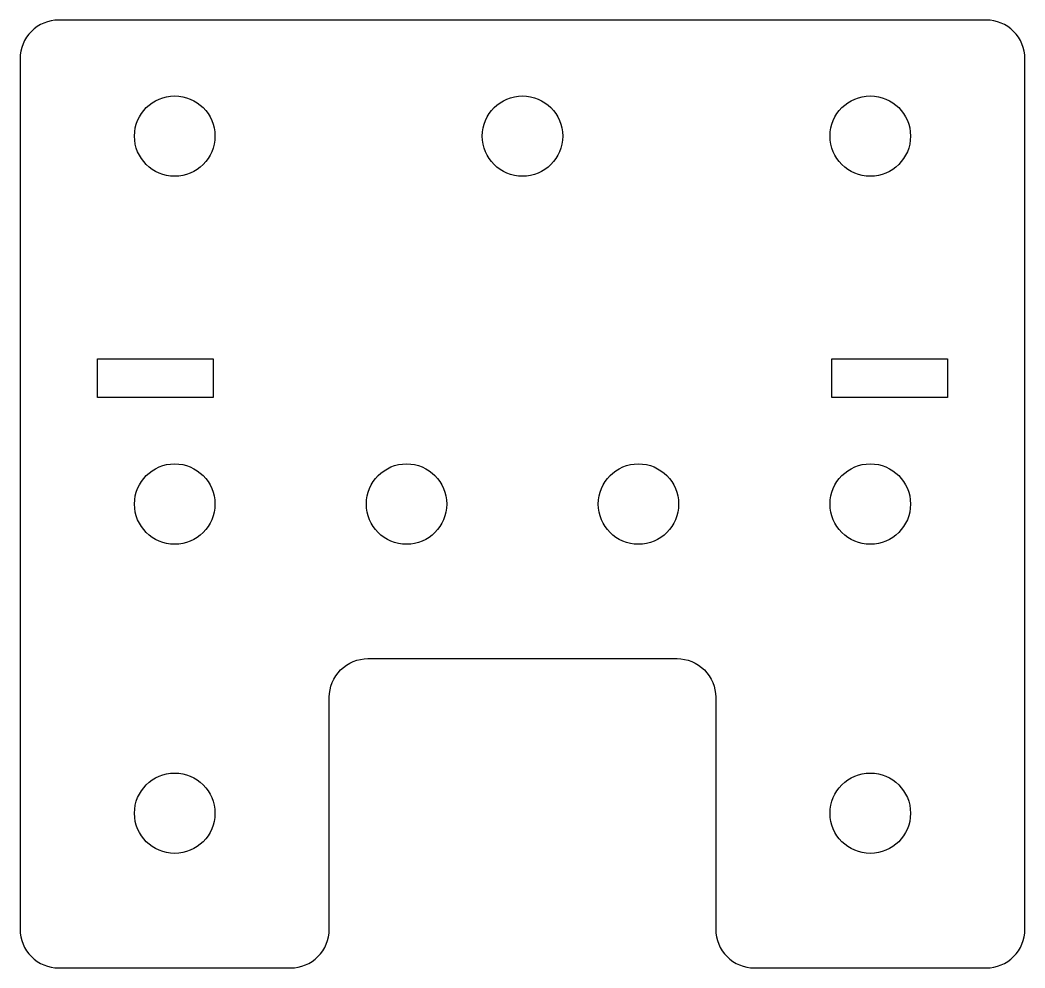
# Model space of a CAD drawing. Header units: inches. Extents: x -0.12 to 3.12, y -3.06 to 0.
import ezdxf

# ---------------------------------------------------------------- set-up
doc = ezdxf.new("R2010")
doc.units = ezdxf.units.IN
doc.header["$MEASUREMENT"] = 0

msp = doc.modelspace()

# ---------------------------------------------------------------- linework, layer by layer
msp.add_lwpolyline([(3.125, -0.125, 0.414214), (3, 0), (0, 0, 0.414214), (-0.125, -0.125), (-0.125, -2.9399, 0.414214), (0, -3.0649), (0.75, -3.0649, 0.414214), (0.875, -2.9399), (0.875, -2.1899, -0.414214), (1, -2.0649), (2, -2.0649, -0.414214), (2.125, -2.1899), (2.125, -2.9399, 0.414214), (2.25, -3.0649), (3, -3.0649, 0.414214), (3.125, -2.9399)], format="xyb", close=True)
for points in [[(0.125, -1.095), (0.5, -1.095), (0.5, -1.22), (0.125, -1.22)], [(2.875, -1.22), (2.5, -1.22), (2.5, -1.095), (2.875, -1.095)]]:
    msp.add_lwpolyline(points, close=True)
for centre in [(0.375, -0.375), (1.5, -0.375), (2.625, -0.375), (0.375, -1.5649), (1.125, -1.5649), (1.875, -1.5649), (2.625, -1.5649), (0.375, -2.5649), (2.625, -2.5649)]:
    msp.add_circle(centre, 0.13)

doc.saveas('drawing.dxf')
